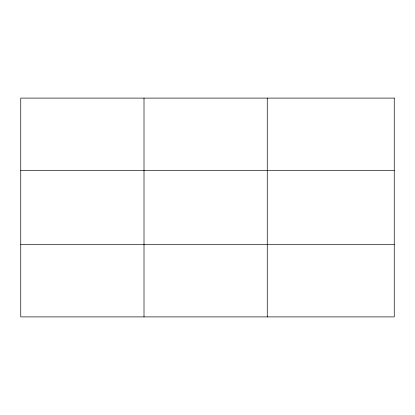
<?xml version="1.0" encoding="UTF-8"?>
<svg xmlns="http://www.w3.org/2000/svg" width="415" height="415" viewBox="0 0 415 415"><rect width="100%" height="100%" fill="white"/><g stroke="black" fill="none" stroke-linecap="round" stroke-linejoin="round"><path stroke-width="0.62" d="M144.005 98.101L144.005 316.899M267.26 98.101L267.26 316.899M20.75 170.306L394.25 170.306M20.75 244.694L394.25 244.694M394.25 98.101L394.25 316.899L20.75 316.899L20.75 98.101L394.25 98.101"/></g></svg>
